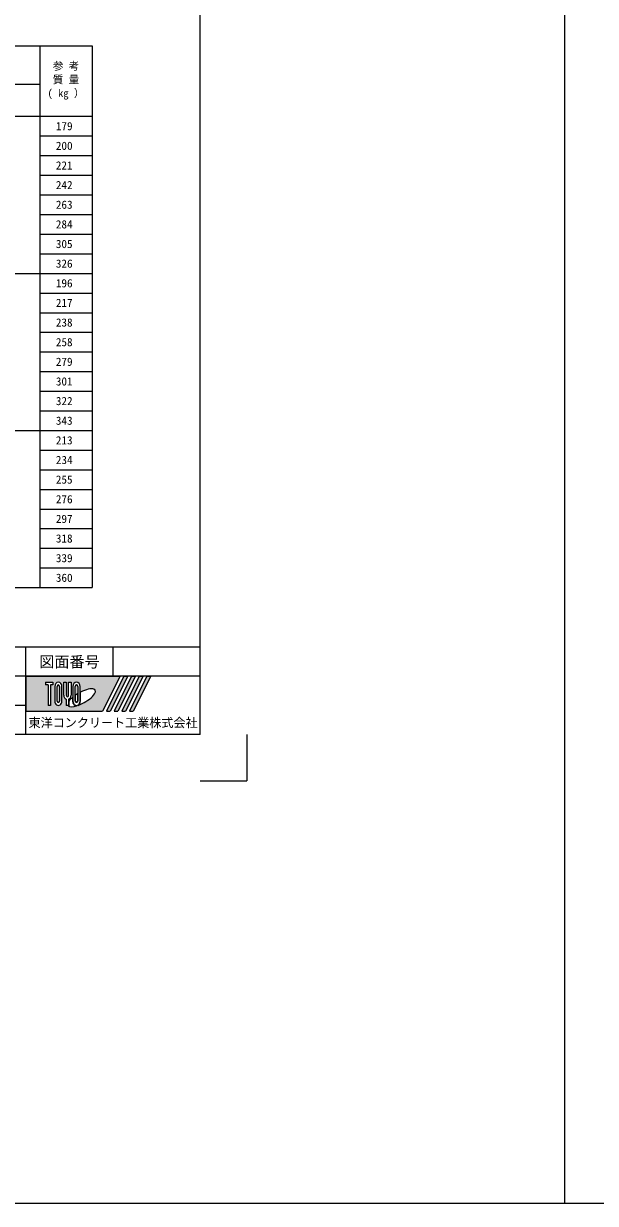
# Model space of a CAD drawing. Units: millimetres at full size; details may follow other scales. Extents: x -1501 to 45572, y 2928 to 12418.
# Drawn here: x 36527 to 38980, y 2928 to 7992 of the extents above; entities that cross this region are included whole.
import ezdxf
from ezdxf.enums import TextEntityAlignment as Align

# ---------------------------------------------------------------- set-up
doc = ezdxf.new("R2010")
doc.units = ezdxf.units.MM
doc.header["$LTSCALE"] = 40
for name, color, linetype, lineweight in [('0_2', 7, 'Continuous', 9), ('Defpoints_3', 7, 'Continuous', 13), ('寸法線', 7, 'Continuous', 9), ('枠', 5, 'Continuous', 5)]:
    doc.layers.add(name, color=color, linetype=linetype, lineweight=lineweight)
doc.styles.add('ＭＳ ゴシック', font='')
doc.styles.get('ＭＳ ゴシック').set_extended_font_data('MS Gothic')

msp = doc.modelspace()

# ---------------------------------------------------------------- hatches: boundary and pattern name
at = {"layer": '枠'}
h = msp.add_hatch(color=7, dxfattribs=at)
h.paths.add_polyline_path([(36537.25, 5190), (36537.25, 5040.46), (36866.22, 5040.46), (36940.99, 5190)])
edge = h.paths.add_edge_path(flags=16)
edge.add_ellipse((36776.1, 5097.95), major_axis=(58.59, 32.79), ratio=0.3471473, start_angle=-144.31122, end_angle=72.1899, ccw=False)
edge.add_ellipse((36754.41, 5083.79), major_axis=(0, 19.94), ratio=0.8463542, start_angle=-160.70346, end_angle=-90)
edge.add_line((36771.28, 5083.79), (36771.28, 5121.79))
edge = h.paths.add_edge_path(flags=16)
edge.add_ellipse((36754.41, 5146.67), major_axis=(0, 18.4), ratio=0.8463542, start_angle=-90, end_angle=90, ccw=False)
edge.add_line((36769.98, 5146.67), (36769.98, 5083.79))
edge.add_ellipse((36754.41, 5083.79), major_axis=(0, 18.4), ratio=0.8463542, start_angle=90, end_angle=-90, ccw=False)
edge.add_line((36738.83, 5083.79), (36738.83, 5146.67))
edge = h.paths.add_edge_path(flags=16)
edge.add_line((36759.6, 5146.67), (36759.6, 5083.79))
edge.add_ellipse((36754.41, 5083.79), major_axis=(0, 6.13), ratio=0.8463541, start_angle=90, end_angle=-90, ccw=False)
edge.add_line((36749.21, 5083.79), (36749.21, 5146.67))
edge.add_ellipse((36754.41, 5146.67), major_axis=(0, 6.13), ratio=0.8463541, start_angle=-90, end_angle=90, ccw=False)
edge = h.paths.add_edge_path(flags=16)
edge.add_line((36758.3, 5114.53), (36758.3, 5083.79))
edge.add_ellipse((36754.41, 5083.79), major_axis=(0, 4.6), ratio=0.8463543, start_angle=90, end_angle=-90, ccw=False)
edge.add_line((36750.51, 5083.79), (36750.51, 5109.5))
edge.add_ellipse((36776.1, 5097.95), major_axis=(58.59, 32.79), ratio=0.3471473, start_angle=107.79174, end_angle=126.47132, ccw=False)
edge = h.paths.add_edge_path(flags=16)
edge.add_line((36731.04, 5165.07), (36731.04, 5108.71))
edge.add_ellipse((36715.47, 5108.71), major_axis=(0, 18.4), ratio=0.8463542, start_angle=-163.34117, end_angle=-90, ccw=False)
edge.add_line((36720.66, 5091.36), (36720.66, 5065.38))
edge.add_line((36720.66, 5065.38), (36710.27, 5065.38))
edge.add_line((36710.27, 5065.38), (36710.27, 5091.36))
edge.add_ellipse((36715.47, 5108.71), major_axis=(0, 18.4), ratio=0.8463542, start_angle=90, end_angle=163.34117, ccw=False)
edge.add_line((36699.89, 5108.71), (36699.89, 5165.07))
edge.add_line((36699.89, 5165.07), (36710.27, 5165.07))
edge.add_line((36710.27, 5165.07), (36710.27, 5108.71))
edge.add_ellipse((36715.47, 5108.71), major_axis=(0, 6.13), ratio=0.8463541, start_angle=90, end_angle=-90)
edge.add_line((36720.66, 5108.71), (36720.66, 5165.07))
edge.add_line((36720.66, 5165.07), (36731.04, 5165.07))
edge = h.paths.add_edge_path(flags=16)
edge.add_line((36737.53, 5099.66), (36737.53, 5083.79))
edge.add_ellipse((36754.41, 5083.79), major_axis=(0, 19.94), ratio=0.8463542, start_angle=90, end_angle=-171.54427)
edge.add_ellipse((36776.1, 5097.95), major_axis=(58.59, 32.79), ratio=0.3471473, start_angle=-178.64954, end_angle=-148.29244, ccw=False)
edge.add_line((36718.42, 5063.85), (36721.96, 5063.85))
edge.add_line((36721.96, 5063.85), (36721.96, 5083.29))
edge.add_ellipse((36776.1, 5097.95), major_axis=(58.59, 32.79), ratio=0.3471473, start_angle=148.21912, end_angle=165.90812, ccw=False)
edge = h.paths.add_edge_path(flags=16)
edge.add_ellipse((36676.52, 5146.67), major_axis=(0, 18.4), ratio=0.8463542, start_angle=-90, end_angle=90, ccw=False)
edge.add_line((36692.1, 5146.67), (36692.1, 5083.79))
edge.add_ellipse((36676.52, 5083.79), major_axis=(0, 18.4), ratio=0.8463542, start_angle=90, end_angle=-90, ccw=False)
edge.add_line((36660.95, 5083.79), (36660.95, 5146.67))
edge = h.paths.add_edge_path(flags=16)
edge.add_line((36681.72, 5146.67), (36681.72, 5083.79))
edge.add_ellipse((36676.52, 5083.79), major_axis=(0, 6.13), ratio=0.8463541, start_angle=90, end_angle=-90, ccw=False)
edge.add_line((36671.33, 5083.79), (36671.33, 5146.67))
edge.add_ellipse((36676.52, 5146.67), major_axis=(0, 6.13), ratio=0.8463541, start_angle=-90, end_angle=90, ccw=False)
h.paths.add_polyline_path([(36653.16, 5165.07), (36653.16, 5152.8), (36642.77, 5152.8), (36642.77, 5065.38), (36632.39, 5065.38), (36632.39, 5152.8), (36622.01, 5152.8), (36622.01, 5165.07)], flags=16)
for points in [[(36882.67, 5040.46), (36899.12, 5040.46), (36973.89, 5190), (36957.44, 5190)], [(37006.79, 5190), (36990.34, 5190), (36915.57, 5040.46), (36932.02, 5040.46)], [(37039.68, 5190), (37023.23, 5190), (36948.47, 5040.46), (36964.92, 5040.46)], [(37072.58, 5190), (37056.13, 5190), (36981.36, 5040.46), (36997.81, 5040.46)]]:
    msp.add_hatch(color=7, dxfattribs=at).paths.add_polyline_path(points)

# ---------------------------------------------------------------- linework, layer by layer
at = {"layer": '0_2', "color": 1, "lineweight": 20}
for p, q in [((38847.29, 12418.34), (38847.29, 2927.61)), ((45572.03, 2927.61), (-1501.15, 2927.61))]:
    msp.add_line(p, q, dxfattribs=at)
at = {"layer": 'Defpoints_3'}
for p in [(37484.92, 4940.77), (37284.92, 4740.77)]:
    msp.add_line(p, (37484.92, 4740.77), dxfattribs=at)
at = {"layer": '寸法線'}
for p, q in [((34087.16, 7896.73), (36821.89, 7896.73)), ((36596.89, 7896.73), (36596.89, 5570.94)), ((36821.89, 7896.73), (36821.89, 5570.94)), ((34584.82, 7731.21), (36596.89, 7731.21)), ((34087.16, 7593.59), (36821.89, 7593.59)), ((36596.89, 7509.31), (36821.89, 7509.31)), ((36596.89, 7425.03), (36821.89, 7425.03)), ((36596.89, 7340.76), (36821.89, 7340.76)), ((36596.89, 7256.48), (36821.89, 7256.48)), ((36596.89, 7172.2), (36821.89, 7172.2)), ((36596.89, 7087.93), (36821.89, 7087.93)), ((36596.89, 7003.65), (36821.89, 7003.65)), ((34087.16, 6919.37), (36821.89, 6919.37)), ((34087.16, 6919.37), (36821.89, 6919.37)), ((36596.89, 6835.1), (36821.89, 6835.1)), ((36596.89, 6750.82), (36821.89, 6750.82)), ((36596.89, 6666.54), (36821.89, 6666.54)), ((36596.89, 6582.27), (36821.89, 6582.27)), ((36596.89, 6497.99), (36821.89, 6497.99)), ((36596.89, 6413.71), (36821.89, 6413.71)), ((36596.89, 6329.44), (36821.89, 6329.44)), ((34087.16, 6245.16), (36821.89, 6245.16)), ((36596.89, 6160.88), (36821.89, 6160.88)), ((36596.89, 6076.6), (36821.89, 6076.6)), ((36596.89, 5992.33), (36821.89, 5992.33)), ((36596.89, 5908.05), (36821.89, 5908.05)), ((36596.89, 5823.77), (36821.89, 5823.77)), ((36596.89, 5739.5), (36821.89, 5739.5)), ((36596.89, 5655.22), (36821.89, 5655.22)), ((34087.16, 5570.94), (36821.89, 5570.94))]:
    msp.add_line(p, q, dxfattribs=at)
at = {"layer": '枠', "lineweight": 13}
for q in [(37284.92, 10480.77), (33684.92, 4940.77)]:
    msp.add_line((37284.92, 4940.77), q, dxfattribs=at)
at = {"layer": '枠', "lineweight": 20}
for p, q in [((37284.92, 5314.61), (34613.76, 5314.61)), ((36537.25, 4940.77), (36537.25, 5314.61)), ((36911.08, 5190), (36911.08, 5314.61)), ((37284.92, 4940.77), (37284.92, 5314.61)), ((37284.92, 5190), (34613.76, 5190)), ((36537.25, 5065.38), (34613.76, 5065.38)), ((37284.92, 4940.77), (34613.76, 4940.77))]:
    msp.add_line(p, q, dxfattribs=at)
at = {"layer": '枠'}
for p, q in [((36537.25, 5190), (36940.99, 5190)), ((36537.25, 5190), (36537.25, 5040.46)), ((36940.99, 5190), (36866.22, 5040.46)), ((36957.44, 5190), (36882.67, 5040.46)), ((36973.89, 5190), (36899.12, 5040.46)), ((36990.34, 5190), (36915.57, 5040.46)), ((37006.79, 5190), (36932.02, 5040.46)), ((37023.23, 5190), (36948.47, 5040.46)), ((36957.44, 5190), (36973.89, 5190)), ((37039.68, 5190), (36964.92, 5040.46)), ((37056.13, 5190), (36981.36, 5040.46)), ((36990.34, 5190), (37006.79, 5190)), ((37072.58, 5190), (36997.81, 5040.46)), ((37023.23, 5190), (37039.68, 5190)), ((37056.13, 5190), (37072.58, 5190)), ((36622.01, 5165.07), (36622.01, 5152.8)), ((36622.01, 5165.07), (36653.16, 5165.07)), ((36632.39, 5152.8), (36622.01, 5152.8)), ((36632.39, 5152.8), (36632.39, 5065.38)), ((36642.77, 5152.8), (36642.77, 5065.38)), ((36653.16, 5152.8), (36642.77, 5152.8)), ((36653.16, 5165.07), (36653.16, 5152.8)), ((36660.95, 5146.67), (36660.95, 5083.79)), ((36671.33, 5083.79), (36671.33, 5146.67)), ((36681.72, 5146.67), (36681.72, 5083.79)), ((36692.1, 5083.79), (36692.1, 5146.67)), ((36699.89, 5165.07), (36710.27, 5165.07)), ((36699.89, 5108.71), (36699.89, 5165.07)), ((36710.27, 5165.07), (36710.27, 5108.71)), ((36720.66, 5165.07), (36731.04, 5165.07)), ((36720.66, 5108.71), (36720.66, 5165.07)), ((36731.04, 5165.07), (36731.04, 5108.71)), ((36738.83, 5146.67), (36738.83, 5083.79)), ((36749.21, 5083.79), (36749.21, 5146.67)), ((36759.6, 5146.67), (36759.6, 5083.79)), ((36769.98, 5083.79), (36769.98, 5146.67)), ((36771.28, 5083.79), (36771.28, 5121.79)), ((36642.77, 5065.38), (36632.39, 5065.38)), ((36710.27, 5091.36), (36710.27, 5065.38)), ((36720.66, 5065.38), (36710.27, 5065.38)), ((36720.66, 5091.36), (36720.66, 5065.38)), ((36721.96, 5083.29), (36721.96, 5063.85)), ((36737.53, 5099.66), (36737.53, 5083.79)), ((36750.51, 5083.79), (36750.51, 5109.5)), ((36758.3, 5114.53), (36758.3, 5083.79)), ((36537.25, 5040.46), (36866.22, 5040.46)), ((36718.42, 5063.85), (36721.96, 5063.85)), ((36882.67, 5040.46), (36899.12, 5040.46)), ((36915.57, 5040.46), (36932.02, 5040.46)), ((36948.47, 5040.46), (36964.92, 5040.46)), ((36981.36, 5040.46), (36997.81, 5040.46))]:
    msp.add_line(p, q, dxfattribs=at)
for centre, major_axis, ratio, start_param, end_param in [((36676.52, 5146.67), (0, 18.4), 0.846354, 4.712389, 7.8539816), ((36676.52, 5146.67), (0, 6.13), 0.846354, 4.712389, 7.8539816), ((36754.41, 5146.67), (0, 18.4), 0.846354, 4.712389, 7.8539816), ((36754.41, 5146.67), (0, 6.13), 0.846354, 4.712389, 7.8539816), ((36776.1, 5097.95), (58.59, 32.79), 0.347147, 4.2621853, 7.7429163), ((36676.52, 5083.79), (0, 18.4), 0.846354, 1.5707963, 4.712389), ((36676.52, 5083.79), (0, 6.13), 0.846354, 1.5707963, 4.712389), ((36715.47, 5108.71), (0, 18.4), 0.846354, 1.5707963, 2.8017557), ((36715.47, 5108.71), (0, 6.13), 0.846354, 1.5707963, 4.712389), ((36776.1, 5097.95), (58.59, 32.79), 0.347147, 3.2093975, 4.2004451), ((36715.47, 5108.71), (0, 18.4), 0.846354, 3.4814296, 4.712389), ((36776.1, 5097.95), (58.59, 32.79), 0.347147, 2.0815197, 2.5155126), ((36754.41, 5083.79), (0, 19.94), 0.846354, 1.5707963, 3.3154679), ((36754.41, 5083.79), (0, 18.4), 0.846354, 1.5707963, 4.712389), ((36754.41, 5083.79), (0, 6.13), 0.846354, 1.5707963, 4.712389), ((36776.1, 5097.95), (58.59, 32.79), 0.347147, 1.6817405, 1.8219833), ((36754.41, 5083.79), (0, 4.6), 0.846354, 1.5707963, 4.712389), ((36754.41, 5083.79), (0, 19.94), 0.846354, 3.5338438, 4.712389)]:
    msp.add_ellipse(centre, major_axis=major_axis, ratio=ratio, start_param=start_param, end_param=end_param, dxfattribs=at)

# ---------------------------------------------------------------- texts
at = {"layer": '寸法線', "style": 'ＭＳ ゴシック'}
for s, p in [('参 考', (36652.73, 7826.15)), ('質 量', (36652.73, 7767.82)), ('( kg ）', (36630.07, 7709.49))]:
    msp.add_text(s, height=33.23, dxfattribs=at).set_placement(p, align=Align.TOP_LEFT)
for s, p in [('179', (36701.66, 7551.45)), ('200', (36701.66, 7467.17)), ('221', (36701.66, 7382.89)), ('242', (36701.66, 7298.62)), ('263', (36701.66, 7214.34)), ('284', (36701.66, 7130.06)), ('305', (36701.66, 7045.79)), ('326', (36701.66, 6961.51)), ('196', (36701.66, 6877.23)), ('217', (36701.66, 6792.96)), ('238', (36701.66, 6708.68)), ('258', (36701.66, 6624.4)), ('279', (36701.66, 6540.13)), ('301', (36701.66, 6455.85)), ('322', (36701.66, 6371.57)), ('343', (36701.66, 6287.3)), ('213', (36701.66, 6203.02)), ('234', (36701.66, 6118.74)), ('255', (36701.66, 6034.47)), ('276', (36701.66, 5950.19)), ('297', (36701.66, 5865.91)), ('318', (36701.66, 5781.64)), ('339', (36701.66, 5697.36)), ('360', (36701.66, 5613.08))]:
    msp.add_text(s, height=35.13, dxfattribs=at).set_placement(p, align=Align.MIDDLE_CENTER)
at = {"layer": '枠', "color": 7, "style": 'ＭＳ ゴシック'}
for s, height, p in [('図面番号', 47.47, (36724.17, 5252.3)), ('東洋コンクリート工業株式会社', 37.98, (36911.08, 4990.62))]:
    msp.add_text(s, height=height, dxfattribs=at).set_placement(p, align=Align.MIDDLE_CENTER)

doc.saveas('drawing.dxf')
